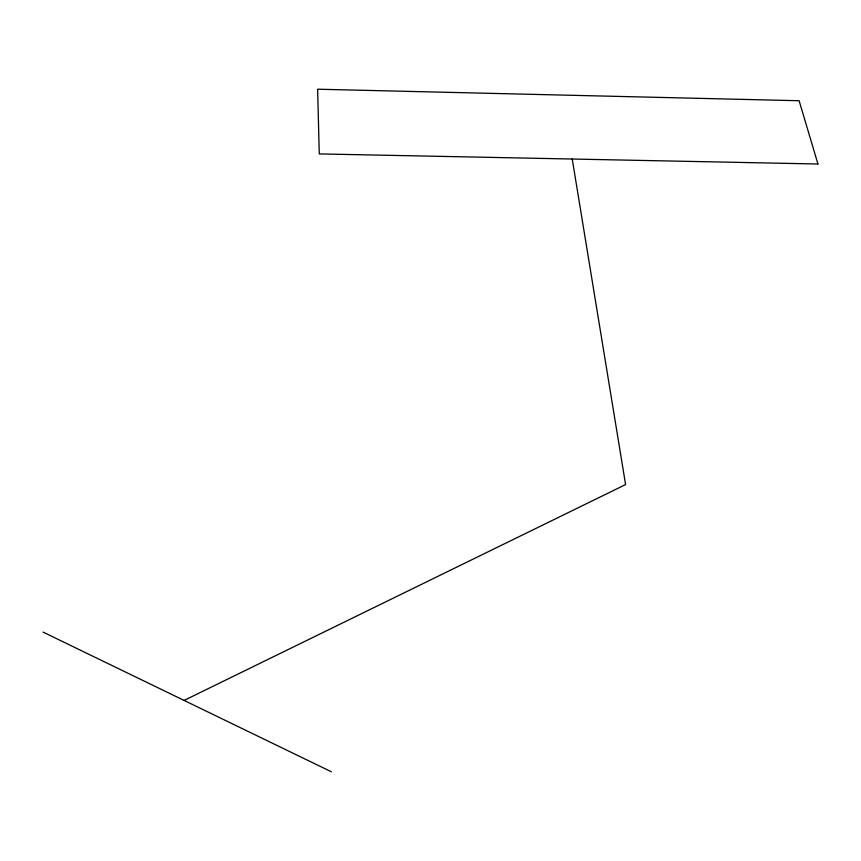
<?xml version="1.0" encoding="UTF-8"?>
<svg xmlns="http://www.w3.org/2000/svg" width="861" height="861" viewBox="0 0 861 861"><rect width="100%" height="100%" fill="white"/><g stroke="black" fill="none" stroke-linecap="round" stroke-linejoin="round"><path stroke-width="1.29" d="M184.082 700.423L625.592 484.571L572.231 159.037M43.05 632.092L331.399 771.79M817.95 163.999L319.27 153.915L317.623 89.21L799.116 100.737L817.95 163.999"/></g></svg>
